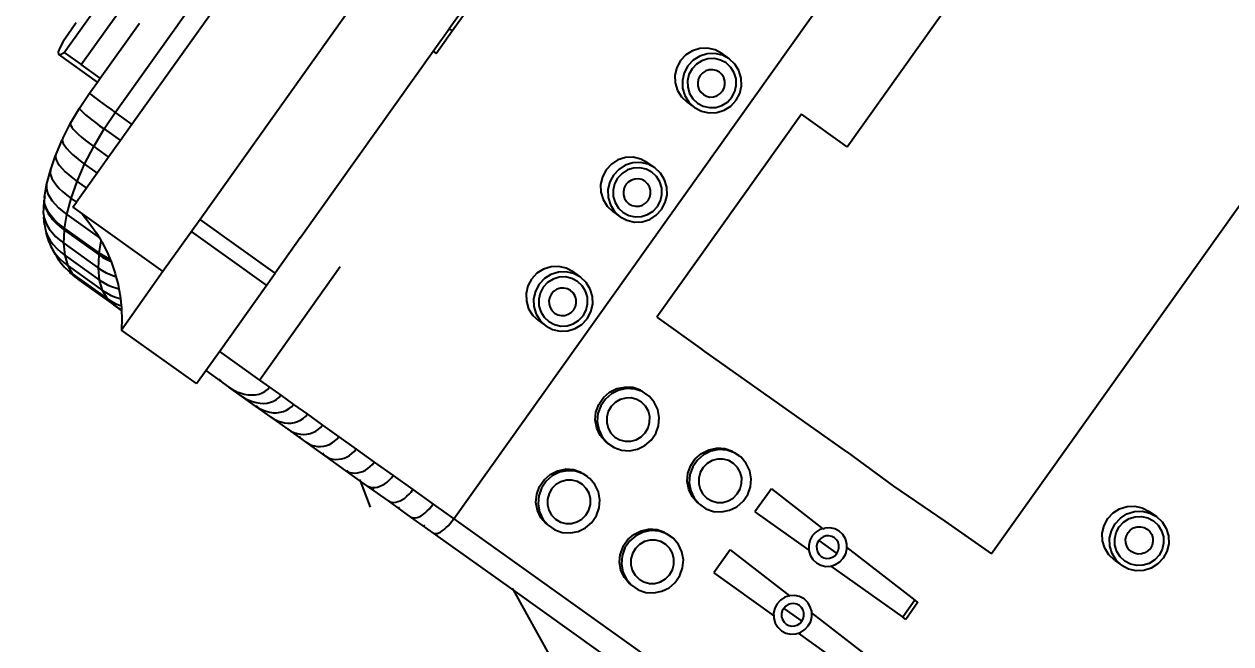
# Model space of a CAD drawing. Header units: metres. Extents: x 141303 to 146299, y 125960 to 127091.
# Drawn here: x 144904.956 to 144905.525, y 126076.219 to 126076.511 of the extents above; entities that cross this region are included whole.
import ezdxf

# ---------------------------------------------------------------- set-up
doc = ezdxf.new("R2010")
doc.units = ezdxf.units.M
doc.header["$MEASUREMENT"] = 0
for name, color, linetype in [('DIMENSION', 50, 'Continuous'), ('Edges', 7, 'Continuous'), ('FURNITURE', 6, 'Continuous')]:
    doc.layers.add(name, color=color, linetype=linetype)
doc.styles.get("Standard").update_dxf_attribs({"font": 'arial.ttf'})
doc.dimstyles.get("Standard").update_dxf_attribs({"dimtxt": 0.18, "dimasz": 0.18, "dimexe": 0.18, "dimexo": 0.0625, "dimgap": 0.09, "dimtad": 0, "dimtih": 1, "dimtoh": 1, "dimdec": 4, "dimzin": 0, "dimdsep": 46, "dimtxsty": 'Standard', "dimcen": 0.09, "dimadec": 0, "dimazin": 0, "dimtfac": 1, "dimtdec": 4, "dimtofl": 0, "dimtmove": 0, "dimatfit": 3, "dimfxl": 1, "dimtolj": 1, "dimtzin": 0, "dimarcsym": 0})

# ---------------------------------------------------------------- blocks, each defined once
blk = doc.blocks.new('ultrasound machine pl')
at = {"layer": 'Edges'}
for p, q in [((139.312, 102.75), (139.265, 102.711)), ((139.265, 102.711), (139.292, 102.664)), ((139.265, 101.411), (139.265, 102.711)), ((139.431, 102.781), (139.312, 102.75)), ((139.62, 102.802), (139.431, 102.781)), ((139.875, 102.814), (139.62, 102.802)), ((140.19, 102.815), (139.875, 102.814)), ((140.24, 102.814), (140.19, 102.815)), ((139.292, 102.664), (139.392, 102.611)), ((139.392, 102.611), (153.341, 102.611)), ((139.392, 102.611), (139.392, 102.047)), ((139.392, 102.047), (153.326, 102.047)), ((139.392, 101.411), (139.392, 102.047)), ((138.412, 101.397), (138.894, 101.411)), ((138.891, 101.404), (138.888, 101.376)), ((138.894, 101.411), (138.891, 101.404)), ((138.896, 101.404), (138.894, 101.411)), ((138.894, 101.411), (139.265, 101.411)), ((139.265, 101.404), (139.265, 101.411)), ((139.265, 101.411), (139.392, 101.411)), ((139.392, 101.404), (139.392, 101.411)), ((139.392, 101.411), (141.221, 101.411)), ((136.577, 101.064), (136.991, 101.184)), ((136.903, 101.099), (136.865, 101.028)), ((136.946, 101.151), (136.903, 101.099)), ((136.991, 101.184), (136.946, 101.151)), ((137.04, 101.196), (136.991, 101.184)), ((137.046, 101.195), (137.04, 101.196)), ((137.046, 101.195), (137.438, 101.279)), ((137.342, 101.129), (137.316, 101.043)), ((137.371, 101.198), (137.342, 101.129)), ((137.403, 101.248), (137.371, 101.198)), ((137.438, 101.279), (137.403, 101.248)), ((137.475, 101.289), (137.438, 101.279)), ((137.475, 101.289), (137.935, 101.356)), ((137.828, 101.117), (137.813, 101.016)), ((137.845, 101.203), (137.828, 101.117)), ((137.865, 101.271), (137.845, 101.203)), ((137.887, 101.319), (137.865, 101.271)), ((137.91, 101.348), (137.887, 101.319)), ((137.935, 101.356), (137.91, 101.348)), ((137.935, 101.356), (138.412, 101.397)), ((138.357, 101.163), (138.35, 101.062)), ((138.366, 101.248), (138.357, 101.163)), ((138.376, 101.314), (138.366, 101.248)), ((138.387, 101.362), (138.376, 101.314)), ((138.399, 101.39), (138.387, 101.362)), ((138.412, 101.397), (138.399, 101.39)), ((138.418, 101.39), (138.412, 101.397)), ((138.879, 101.077), (138.877, 100.961)), ((138.881, 101.178), (138.879, 101.077)), ((138.883, 101.262), (138.881, 101.178)), ((138.885, 101.329), (138.883, 101.262)), ((138.888, 101.376), (138.885, 101.329)), ((135.871, 100.759), (135.822, 100.729)), ((135.871, 100.759), (135.892, 100.771)), ((135.903, 100.769), (135.871, 100.759)), ((135.892, 100.771), (136.203, 100.922)), ((135.892, 100.771), (135.931, 100.782)), ((136.024, 100.75), (135.977, 100.657)), ((136.078, 100.826), (136.024, 100.75)), ((136.138, 100.884), (136.078, 100.826)), ((136.203, 100.922), (136.138, 100.884)), ((136.203, 100.922), (136.577, 101.064)), ((136.383, 100.81), (136.348, 100.704)), ((136.423, 100.9), (136.383, 100.81)), ((136.47, 100.974), (136.423, 100.9)), ((136.521, 101.029), (136.47, 100.974)), ((136.577, 101.064), (136.521, 101.029)), ((136.803, 100.835), (136.781, 100.717)), ((136.832, 100.94), (136.803, 100.835)), ((136.865, 101.028), (136.832, 100.94)), ((137.277, 100.822), (137.265, 100.693)), ((137.294, 100.94), (137.277, 100.822)), ((137.316, 101.043), (137.294, 100.94)), ((137.793, 100.77), (137.788, 100.63)), ((137.801, 100.899), (137.793, 100.77)), ((137.813, 101.016), (137.801, 100.899)), ((138.34, 100.817), (138.337, 100.677)), ((138.344, 100.946), (138.34, 100.817)), ((138.35, 101.062), (138.344, 100.946)), ((138.877, 100.961), (138.876, 100.832)), ((138.876, 100.832), (138.876, 100.693)), ((135.292, 100.337), (135.445, 100.469)), ((135.445, 100.469), (135.378, 100.386)), ((135.518, 100.535), (135.445, 100.469)), ((135.518, 100.535), (135.796, 100.715)), ((135.593, 100.432), (135.566, 100.364)), ((135.611, 100.475), (135.593, 100.432)), ((135.62, 100.43), (135.593, 100.432)), ((135.603, 100.385), (135.62, 100.43)), ((135.666, 100.572), (135.611, 100.475)), ((135.62, 100.43), (135.646, 100.495)), ((135.646, 100.495), (135.698, 100.59)), ((135.696, 100.611), (135.666, 100.572)), ((135.728, 100.652), (135.696, 100.611)), ((135.715, 100.613), (135.696, 100.611)), ((135.698, 100.59), (135.715, 100.613)), ((135.715, 100.613), (135.757, 100.669)), ((135.796, 100.715), (135.728, 100.652)), ((135.757, 100.669), (135.822, 100.729)), ((135.822, 100.729), (135.796, 100.715)), ((135.906, 100.427), (135.882, 100.294)), ((135.937, 100.548), (135.906, 100.427)), ((135.977, 100.657), (135.937, 100.548)), ((136.301, 100.452), (136.289, 100.311)), ((136.321, 100.584), (136.301, 100.452)), ((136.348, 100.704), (136.321, 100.584)), ((136.755, 100.446), (136.751, 100.298)), ((136.765, 100.586), (136.755, 100.446)), ((136.781, 100.717), (136.765, 100.586)), ((137.257, 100.553), (137.255, 100.405)), ((137.255, 100.405), (137.786, 100.483)), ((137.265, 100.693), (137.257, 100.553)), ((137.788, 100.63), (137.786, 100.483)), ((137.786, 100.483), (138.336, 100.53)), ((137.786, 100.483), (137.786, 99.986)), ((138.337, 100.677), (138.336, 100.53)), ((138.336, 100.53), (138.876, 100.545)), ((138.336, 100.53), (138.336, 99.986)), ((138.876, 100.693), (138.876, 100.545)), ((138.876, 100.545), (138.876, 99.986)), ((138.876, 100.545), (173.72, 100.545)), ((134.972, 99.964), (135.143, 100.181)), ((135.143, 100.181), (135.081, 100.078)), ((135.214, 100.268), (135.143, 100.181)), ((135.292, 100.337), (135.214, 100.268)), ((135.271, 100.174), (135.232, 100.049)), ((135.32, 100.287), (135.271, 100.174)), ((135.378, 100.386), (135.32, 100.287)), ((135.502, 100.106), (135.486, 99.963)), ((135.529, 100.24), (135.502, 100.106)), ((135.502, 100.106), (135.543, 100.128)), ((135.543, 100.128), (135.527, 99.986)), ((135.544, 100.292), (135.529, 100.24)), ((135.543, 100.128), (135.568, 100.262)), ((135.566, 100.364), (135.544, 100.292)), ((135.544, 100.292), (135.594, 100.355)), ((135.568, 100.262), (135.594, 100.355)), ((135.594, 100.355), (135.603, 100.385)), ((135.864, 100.004), (136.285, 100.163)), ((135.868, 100.152), (135.864, 100.004)), ((135.882, 100.294), (135.868, 100.152)), ((136.289, 100.311), (136.285, 100.163)), ((136.285, 100.163), (136.751, 100.298)), ((136.285, 100.163), (136.285, 99.986)), ((136.751, 100.298), (137.255, 100.405)), ((136.751, 100.298), (136.751, 99.986)), ((137.255, 100.405), (137.255, 99.986)), ((134.908, 99.858), (134.853, 99.739)), ((134.972, 99.964), (134.908, 99.858)), ((134.988, 99.834), (134.957, 99.697)), ((135.029, 99.962), (134.988, 99.834)), ((135.081, 100.078), (135.029, 99.962)), ((135.181, 99.62), (135.481, 99.814)), ((135.187, 99.769), (135.181, 99.62)), ((135.204, 99.913), (135.187, 99.769)), ((135.232, 100.049), (135.204, 99.913)), ((135.486, 99.963), (135.481, 99.814)), ((135.481, 99.814), (135.522, 99.837)), ((135.481, 99.814), (135.481, 98.661)), ((135.522, 99.837), (135.864, 100.004)), ((135.527, 99.986), (135.522, 99.837)), ((135.522, 99.837), (135.522, 98.684)), ((135.864, 100.004), (135.864, 98.921)), ((136.117, 99.986), (136.117, 99.681)), ((136.117, 99.986), (136.285, 99.986)), ((136.751, 99.986), (136.285, 99.986)), ((137.255, 99.986), (136.751, 99.986)), ((137.786, 99.986), (137.255, 99.986)), ((138.336, 99.986), (137.786, 99.986)), ((138.876, 99.986), (138.336, 99.986)), ((173.72, 99.986), (138.876, 99.986)), ((134.746, 99.507), (134.702, 99.374)), ((134.802, 99.629), (134.746, 99.507)), ((134.778, 99.469), (134.759, 99.323)), ((134.81, 99.608), (134.778, 99.469)), ((134.804, 99.631), (134.802, 99.629)), ((134.804, 99.631), (134.853, 99.739)), ((134.853, 99.739), (134.81, 99.608)), ((134.933, 99.403), (135.181, 99.62)), ((134.939, 99.552), (134.933, 99.403)), ((134.957, 99.697), (134.939, 99.552)), ((135.181, 99.62), (135.181, 98.467)), ((136.117, 99.681), (136.037, 99.381)), ((136.117, 99.681), (136.117, 96.986)), ((134.643, 98.936), (134.752, 99.174)), ((134.669, 99.233), (134.65, 99.086)), ((134.702, 99.374), (134.669, 99.233)), ((134.752, 99.174), (134.933, 99.403)), ((134.759, 99.323), (134.752, 99.174)), ((134.752, 99.174), (134.752, 98.021)), ((134.933, 99.403), (134.933, 98.25)), ((136.037, 99.381), (135.936, 99.088)), ((134.608, 98.704), (134.643, 98.936)), ((134.614, 98.854), (134.608, 98.704)), ((134.634, 99.002), (134.614, 98.854)), ((134.642, 99.036), (134.634, 99.002)), ((134.642, 99.036), (134.65, 99.086)), ((134.65, 99.086), (134.643, 98.936)), ((134.643, 98.936), (134.643, 97.783)), ((135.522, 98.684), (135.825, 98.832)), ((135.813, 98.803), (135.67, 98.528)), ((135.825, 98.832), (135.813, 98.803)), ((135.864, 98.921), (135.825, 98.832)), ((135.936, 99.088), (135.864, 98.921)), ((134.608, 98.704), (134.608, 97.551)), ((134.933, 98.25), (135.181, 98.467)), ((135.181, 98.467), (135.481, 98.661)), ((135.181, 98.467), (135.187, 98.344)), ((135.522, 98.684), (135.481, 98.661)), ((135.481, 98.661), (135.487, 98.537)), ((135.487, 98.537), (135.501, 98.413)), ((135.528, 98.56), (135.522, 98.684)), ((135.541, 98.436), (135.528, 98.56)), ((135.67, 98.528), (135.557, 98.344)), ((134.752, 98.021), (134.933, 98.25)), ((134.933, 98.25), (134.939, 98.127)), ((135.187, 98.344), (135.202, 98.221)), ((135.202, 98.221), (135.226, 98.1)), ((135.508, 98.264), (135.326, 98.012)), ((135.501, 98.413), (135.523, 98.291)), ((135.523, 98.291), (135.508, 98.264)), ((135.557, 98.344), (135.523, 98.291)), ((135.557, 98.344), (135.541, 98.436)), ((134.643, 97.783), (134.752, 98.021)), ((134.752, 98.021), (134.759, 97.898)), ((134.759, 97.898), (134.776, 97.777)), ((134.939, 98.127), (134.955, 98.005)), ((134.955, 98.005), (134.981, 97.885)), ((134.981, 97.885), (135.015, 97.77)), ((135.271, 97.947), (135.127, 97.774)), ((135.226, 98.1), (135.258, 97.983)), ((135.258, 97.983), (135.271, 97.947)), ((135.326, 98.012), (135.271, 97.947)), ((134.608, 97.551), (134.643, 97.783)), ((134.608, 97.29), (134.608, 97.551)), ((134.608, 97.551), (134.614, 97.429)), ((134.643, 97.783), (134.65, 97.661)), ((134.65, 97.661), (134.667, 97.541)), ((134.667, 97.541), (134.694, 97.424)), ((134.857, 97.503), (134.711, 97.374)), ((134.776, 97.777), (134.803, 97.659)), ((134.803, 97.659), (134.839, 97.545)), ((134.839, 97.545), (134.857, 97.503)), ((134.911, 97.552), (134.857, 97.503)), ((135.046, 97.691), (134.911, 97.552)), ((135.015, 97.77), (135.046, 97.691)), ((135.127, 97.774), (135.046, 97.691)), ((134.434, 97.156), (134.175, 96.986)), ((134.608, 97.29), (134.434, 97.156)), ((134.632, 97.309), (134.608, 97.29)), ((134.614, 97.429), (134.632, 97.309)), ((134.68, 97.345), (134.632, 97.309)), ((134.711, 97.374), (134.68, 97.345)), ((134.694, 97.424), (134.711, 97.374)), ((134.175, 94.486), (134.175, 96.986)), ((136.117, 96.986), (134.175, 96.986)), ((137.854, 96.986), (136.117, 96.986)), ((137.448, 96.986), (137.416, 96.961)), ((137.448, 94.486), (137.448, 96.986)), ((176.198, 96.986), (137.854, 96.986)), ((137.854, 94.486), (137.854, 96.986)), ((134.175, 94.486), (134.608, 94.486)), ((134.608, 94.486), (135.243, 94.486)), ((134.608, 94.486), (134.608, 93.714)), ((135.243, 94.486), (137.854, 94.486)), ((135.243, 94.486), (135.243, 93.153)), ((139.02, 94.486), (137.854, 94.486)), ((139.02, 94.486), (145.229, 94.486)), ((145.229, 94.486), (145.229, 94.386)), ((145.229, 94.486), (145.979, 94.486)), ((145.229, 94.386), (145.979, 94.386)), ((145.979, 94.486), (145.979, 94.386)), ((146.729, 94.486), (145.979, 94.486)), ((145.979, 94.386), (146.729, 94.386)), ((134.632, 94.067), (134.614, 93.954)), ((134.608, 93.294), (134.608, 93.714)), ((134.608, 93.714), (134.614, 93.597)), ((134.614, 93.597), (134.632, 93.482)), ((134.608, 92.825), (134.608, 93.294)), ((134.608, 93.294), (134.614, 93.183)), ((134.632, 93.47), (134.614, 93.365)), ((134.632, 93.482), (134.632, 93.47)), ((134.632, 93.47), (134.659, 93.372)), ((134.659, 93.372), (134.697, 93.267)), ((134.697, 93.267), (134.743, 93.17)), ((134.614, 93.183), (134.632, 93.073)), ((134.632, 93.073), (134.659, 92.968)), ((134.659, 92.968), (134.697, 92.868)), ((134.743, 93.17), (134.798, 93.083)), ((134.798, 93.083), (134.86, 93.006)), ((134.86, 93.006), (134.929, 92.941)), ((134.929, 92.941), (135.003, 92.89)), ((135.243, 93.153), (135.243, 92.822)), ((135.243, 93.153), (139.019, 93.153)), ((134.608, 92.308), (134.608, 92.825)), ((134.608, 92.825), (134.614, 92.726)), ((134.632, 92.823), (134.614, 92.726)), ((134.614, 92.726), (134.614, 92.719)), ((134.614, 92.719), (134.632, 92.616)), ((134.632, 92.616), (134.659, 92.516)), ((134.697, 92.868), (134.743, 92.776)), ((134.743, 92.776), (134.798, 92.693)), ((134.798, 92.693), (134.86, 92.619)), ((134.86, 92.619), (134.929, 92.558)), ((135.003, 92.89), (135.081, 92.853)), ((135.081, 92.853), (135.161, 92.83)), ((135.161, 92.83), (135.243, 92.822)), ((135.243, 92.822), (135.243, 92.445)), ((134.608, 91.748), (134.608, 92.308)), ((134.608, 92.308), (134.614, 92.21)), ((134.659, 92.516), (134.697, 92.422)), ((134.697, 92.422), (134.743, 92.335)), ((134.743, 92.335), (134.798, 92.256)), ((134.798, 92.256), (134.86, 92.187)), ((134.929, 92.558), (135.003, 92.509)), ((135.003, 92.509), (135.081, 92.473)), ((135.081, 92.473), (135.161, 92.452)), ((135.161, 92.452), (135.243, 92.445)), ((135.243, 92.445), (135.243, 92.022)), ((134.614, 92.21), (134.632, 92.129)), ((134.632, 92.113), (134.614, 92.04)), ((134.632, 92.129), (134.63, 92.121)), ((134.63, 92.121), (134.632, 92.113)), ((134.632, 92.113), (134.659, 92.02)), ((134.659, 92.02), (134.697, 91.931)), ((134.697, 91.931), (134.743, 91.85)), ((134.86, 92.187), (134.929, 92.129)), ((134.929, 92.129), (135.003, 92.083)), ((135.003, 92.083), (135.081, 92.049)), ((135.081, 92.049), (135.161, 92.029)), ((135.161, 92.029), (135.243, 92.022)), ((135.243, 92.022), (135.243, 91.557)), ((134.608, 91.146), (134.608, 91.748)), ((134.608, 91.748), (134.614, 91.656)), ((134.614, 91.656), (134.632, 91.567)), ((134.743, 91.85), (134.798, 91.776)), ((134.798, 91.776), (134.86, 91.711)), ((134.86, 91.711), (134.929, 91.657)), ((134.929, 91.657), (135.003, 91.614)), ((135.003, 91.614), (135.081, 91.582)), ((134.632, 91.392), (134.614, 91.312)), ((134.632, 91.567), (134.659, 91.48)), ((134.659, 91.48), (134.697, 91.399)), ((134.697, 91.399), (134.743, 91.323)), ((134.743, 91.323), (134.798, 91.255)), ((135.081, 91.582), (135.161, 91.563)), ((135.161, 91.563), (135.243, 91.557)), ((135.243, 91.557), (135.243, 91.052)), ((134.608, 90.507), (134.608, 91.146)), ((134.608, 91.146), (134.614, 91.063)), ((134.614, 91.063), (134.632, 90.981)), ((134.632, 90.981), (134.659, 90.902)), ((134.798, 91.255), (134.86, 91.195)), ((134.86, 91.195), (134.929, 91.145)), ((134.929, 91.145), (135.003, 91.105)), ((135.003, 91.105), (135.081, 91.076)), ((135.081, 91.076), (135.161, 91.058)), ((135.161, 91.058), (135.243, 91.052)), ((135.243, 91.052), (135.243, 90.511)), ((134.632, 90.616), (134.614, 90.545)), ((134.659, 90.902), (134.697, 90.827)), ((134.697, 90.827), (134.743, 90.758)), ((134.743, 90.758), (134.798, 90.696)), ((134.798, 90.696), (134.86, 90.641)), ((134.86, 90.641), (134.929, 90.595)), ((134.608, 89.835), (134.608, 90.507)), ((134.608, 90.507), (134.614, 90.432)), ((134.614, 90.432), (134.632, 90.359)), ((134.632, 90.359), (134.659, 90.288)), ((134.659, 90.288), (134.697, 90.221)), ((134.929, 90.595), (135.003, 90.559)), ((135.003, 90.559), (135.081, 90.532)), ((135.081, 90.532), (135.161, 90.516)), ((135.161, 90.516), (135.243, 90.511)), ((135.243, 90.511), (135.243, 89.936)), ((134.697, 90.221), (134.743, 90.159)), ((134.743, 90.159), (134.798, 90.102)), ((134.798, 90.102), (134.86, 90.053)), ((134.86, 90.053), (134.929, 90.012)), ((134.929, 90.012), (135.003, 89.979)), ((135.003, 89.979), (135.081, 89.955)), ((135.081, 89.955), (135.161, 89.94)), ((134.608, 89.133), (134.608, 89.835)), ((134.608, 89.835), (134.614, 89.769)), ((134.614, 89.769), (134.618, 89.756)), ((134.618, 89.756), (134.614, 89.745)), ((134.632, 89.806), (134.618, 89.756)), ((134.618, 89.756), (134.632, 89.704)), ((134.632, 89.704), (134.659, 89.641)), ((134.659, 89.641), (134.697, 89.582)), ((135.161, 89.94), (135.243, 89.936)), ((135.243, 89.936), (135.243, 89.33)), ((134.608, 89.344), (134.184, 88.706)), ((134.632, 89.381), (134.614, 89.355)), ((134.697, 89.582), (134.743, 89.527)), ((134.743, 89.527), (134.798, 89.478)), ((134.798, 89.478), (134.86, 89.434)), ((134.86, 89.434), (134.929, 89.398)), ((134.929, 89.398), (135.003, 89.369)), ((135.003, 89.369), (135.081, 89.348)), ((135.081, 89.348), (135.161, 89.335)), ((135.161, 89.335), (135.243, 89.33)), ((135.243, 89.33), (135.243, 88.699)), ((134.608, 88.406), (134.608, 89.133)), ((134.608, 89.133), (134.614, 89.076)), ((134.614, 89.076), (134.632, 89.02)), ((134.632, 89.02), (134.659, 88.966)), ((134.632, 88.966), (134.614, 88.915)), ((134.659, 88.966), (134.697, 88.915)), ((134.697, 88.915), (134.743, 88.868)), ((134.743, 88.868), (134.798, 88.825)), ((134.798, 88.825), (134.86, 88.788)), ((134.86, 88.788), (134.929, 88.757)), ((134.929, 88.757), (135.003, 88.732)), ((135.003, 88.732), (135.081, 88.713)), ((135.081, 88.713), (135.161, 88.702)), ((135.161, 88.702), (135.243, 88.699)), ((135.243, 88.699), (135.243, 88.044)), ((141.545, 88.706), (141.35, 88.625)), ((141.755, 88.733), (141.545, 88.706)), ((141.965, 88.706), (141.755, 88.733)), ((142.161, 88.625), (141.965, 88.706)), ((144.928, 88.7), (144.76, 88.573)), ((145.124, 88.78), (144.928, 88.7)), ((145.334, 88.808), (145.124, 88.78)), ((145.543, 88.78), (145.334, 88.808)), ((145.739, 88.7), (145.543, 88.78)), ((145.907, 88.573), (145.739, 88.7)), ((148.339, 88.648), (148.21, 88.482)), ((148.506, 88.775), (148.339, 88.648)), ((148.702, 88.855), (148.506, 88.775)), ((148.912, 88.883), (148.702, 88.855)), ((149.122, 88.855), (148.912, 88.883)), ((149.317, 88.775), (149.122, 88.855)), ((149.485, 88.648), (149.317, 88.775)), ((149.614, 88.482), (149.485, 88.648)), ((134.608, 87.657), (134.608, 88.406)), ((134.608, 88.406), (134.614, 88.358)), ((134.614, 88.358), (134.632, 88.312)), ((141.053, 88.332), (140.972, 88.138)), ((141.182, 88.498), (141.053, 88.332)), ((141.35, 88.625), (141.182, 88.498)), ((141.35, 88.38), (141.182, 88.252)), ((141.545, 88.46), (141.35, 88.38)), ((141.582, 88.325), (141.421, 88.259)), ((141.755, 88.487), (141.545, 88.46)), ((141.755, 88.347), (141.582, 88.325)), ((141.965, 88.46), (141.755, 88.487)), ((141.928, 88.325), (141.755, 88.347)), ((142.09, 88.259), (141.928, 88.325)), ((142.161, 88.38), (141.965, 88.46)), ((142.329, 88.498), (142.161, 88.625)), ((142.329, 88.252), (142.161, 88.38)), ((142.457, 88.332), (142.329, 88.498)), ((142.538, 88.138), (142.457, 88.332)), ((144.631, 88.407), (144.55, 88.213)), ((144.76, 88.573), (144.631, 88.407)), ((144.76, 88.327), (144.631, 88.161)), ((144.928, 88.455), (144.76, 88.327)), ((144.999, 88.333), (144.86, 88.228)), ((145.124, 88.535), (144.928, 88.455)), ((145.16, 88.4), (144.999, 88.333)), ((145.334, 88.562), (145.124, 88.535)), ((145.334, 88.422), (145.16, 88.4)), ((145.543, 88.535), (145.334, 88.562)), ((145.507, 88.4), (145.334, 88.422)), ((145.668, 88.333), (145.507, 88.4)), ((145.739, 88.455), (145.543, 88.535)), ((145.807, 88.228), (145.668, 88.333)), ((145.907, 88.327), (145.739, 88.455)), ((146.036, 88.407), (145.907, 88.573)), ((146.036, 88.161), (145.907, 88.327)), ((146.117, 88.213), (146.036, 88.407)), ((148.21, 88.482), (148.129, 88.288)), ((148.339, 88.402), (148.21, 88.236)), ((148.506, 88.529), (148.339, 88.402)), ((148.577, 88.408), (148.438, 88.303)), ((148.702, 88.61), (148.506, 88.529)), ((148.739, 88.475), (148.577, 88.408)), ((148.912, 88.637), (148.702, 88.61)), ((148.912, 88.497), (148.739, 88.475)), ((149.122, 88.61), (148.912, 88.637)), ((149.085, 88.475), (148.912, 88.497)), ((149.246, 88.408), (149.085, 88.475)), ((149.317, 88.529), (149.122, 88.61)), ((149.385, 88.303), (149.246, 88.408)), ((149.485, 88.402), (149.317, 88.529)), ((149.614, 88.236), (149.485, 88.402)), ((149.695, 88.288), (149.614, 88.482)), ((134.632, 88.102), (134.614, 88.062)), ((134.632, 88.312), (134.659, 88.267)), ((134.659, 88.267), (134.697, 88.224)), ((134.697, 88.224), (134.743, 88.185)), ((134.743, 88.185), (134.798, 88.149)), ((134.798, 88.149), (134.86, 88.118)), ((134.86, 88.118), (134.929, 88.092)), ((134.929, 88.092), (135.003, 88.071)), ((135.003, 88.071), (135.081, 88.056)), ((135.081, 88.056), (135.161, 88.047)), ((135.161, 88.047), (135.243, 88.044)), ((135.243, 88.044), (135.243, 87.37)), ((140.972, 88.138), (140.945, 87.931)), ((141.053, 88.086), (140.972, 87.893)), ((141.182, 88.252), (141.053, 88.086)), ((141.176, 88.016), (141.109, 87.857)), ((141.282, 88.153), (141.176, 88.016)), ((141.421, 88.259), (141.282, 88.153)), ((141.554, 88.013), (141.476, 87.955)), ((141.644, 88.05), (141.554, 88.013)), ((141.741, 88.063), (141.644, 88.05)), ((141.837, 88.05), (141.741, 88.063)), ((141.927, 88.013), (141.837, 88.05)), ((142.005, 87.955), (141.927, 88.013)), ((142.229, 88.153), (142.09, 88.259)), ((142.335, 88.016), (142.229, 88.153)), ((142.457, 88.086), (142.329, 88.252)), ((142.402, 87.857), (142.335, 88.016)), ((142.538, 87.893), (142.457, 88.086)), ((142.566, 87.931), (142.538, 88.138)), ((144.55, 88.213), (144.523, 88.006)), ((144.523, 88.006), (144.523, 87.76)), ((144.631, 88.161), (144.55, 87.968)), ((144.754, 88.091), (144.687, 87.931)), ((144.86, 88.228), (144.754, 88.091)), ((145.055, 88.03), (144.995, 87.953)), ((145.132, 88.088), (145.055, 88.03)), ((145.222, 88.125), (145.132, 88.088)), ((145.319, 88.138), (145.222, 88.125)), ((145.416, 88.125), (145.319, 88.138)), ((145.506, 88.088), (145.416, 88.125)), ((145.583, 88.03), (145.506, 88.088)), ((145.643, 87.953), (145.583, 88.03)), ((145.913, 88.091), (145.807, 88.228)), ((145.98, 87.931), (145.913, 88.091)), ((146.117, 87.968), (146.036, 88.161)), ((146.144, 88.006), (146.117, 88.213)), ((146.144, 88.006), (146.144, 87.76)), ((148.129, 88.288), (148.101, 88.081)), ((148.101, 88.081), (148.101, 87.835)), ((148.129, 88.042), (148.101, 87.835)), ((148.21, 88.236), (148.129, 88.042)), ((148.265, 88.006), (148.242, 87.835)), ((148.332, 88.166), (148.265, 88.006)), ((148.438, 88.303), (148.332, 88.166)), ((148.573, 88.028), (148.536, 87.939)), ((148.633, 88.104), (148.573, 88.028)), ((148.71, 88.163), (148.633, 88.104)), ((148.8, 88.2), (148.71, 88.163)), ((148.897, 88.213), (148.8, 88.2)), ((148.994, 88.2), (148.897, 88.213)), ((149.084, 88.163), (148.994, 88.2)), ((149.161, 88.104), (149.084, 88.163)), ((149.221, 88.028), (149.161, 88.104)), ((149.258, 87.939), (149.221, 88.028)), ((149.491, 88.166), (149.385, 88.303)), ((149.558, 88.006), (149.491, 88.166)), ((149.581, 87.835), (149.558, 88.006)), ((149.695, 88.042), (149.614, 88.236)), ((149.723, 88.081), (149.695, 88.288)), ((149.723, 87.835), (149.695, 88.042)), ((149.723, 88.081), (149.723, 87.835)), ((140.945, 87.931), (140.945, 87.685)), ((140.972, 87.893), (140.945, 87.685)), ((140.945, 87.685), (140.972, 87.478)), ((141.109, 87.857), (141.086, 87.685)), ((141.086, 87.685), (141.109, 87.514)), ((141.38, 87.789), (141.367, 87.693)), ((141.367, 87.693), (141.38, 87.597)), ((141.417, 87.878), (141.38, 87.789)), ((141.476, 87.955), (141.417, 87.878)), ((142.064, 87.878), (142.005, 87.955)), ((142.102, 87.789), (142.064, 87.878)), ((142.114, 87.693), (142.102, 87.789)), ((142.102, 87.597), (142.114, 87.693)), ((142.425, 87.685), (142.402, 87.857)), ((142.402, 87.514), (142.425, 87.685)), ((142.566, 87.685), (142.538, 87.893)), ((142.538, 87.478), (142.566, 87.685)), ((142.566, 87.931), (142.566, 87.685)), ((144.55, 87.968), (144.523, 87.76)), ((144.523, 87.76), (144.55, 87.552)), ((144.687, 87.931), (144.664, 87.76)), ((144.664, 87.76), (144.687, 87.589)), ((144.958, 87.864), (144.945, 87.768)), ((144.945, 87.768), (144.958, 87.672)), ((144.995, 87.953), (144.958, 87.864)), ((144.958, 87.672), (144.995, 87.583)), ((145.68, 87.864), (145.643, 87.953)), ((145.643, 87.583), (145.68, 87.672)), ((145.693, 87.768), (145.68, 87.864)), ((145.68, 87.672), (145.693, 87.768)), ((146.003, 87.76), (145.98, 87.931)), ((145.98, 87.589), (146.003, 87.76)), ((146.144, 87.76), (146.117, 87.968)), ((146.117, 87.552), (146.144, 87.76)), ((148.101, 87.835), (148.129, 87.627)), ((148.242, 87.835), (148.265, 87.664)), ((148.265, 87.664), (148.332, 87.504)), ((148.536, 87.939), (148.523, 87.843)), ((148.523, 87.843), (148.536, 87.747)), ((148.536, 87.747), (148.573, 87.658)), ((149.221, 87.658), (149.258, 87.747)), ((149.271, 87.843), (149.258, 87.939)), ((149.258, 87.747), (149.271, 87.843)), ((149.491, 87.504), (149.558, 87.664)), ((149.558, 87.664), (149.581, 87.835)), ((149.695, 87.627), (149.723, 87.835)), ((134.608, 86.906), (134.608, 87.657)), ((134.608, 87.657), (134.614, 87.62)), ((134.614, 87.62), (134.632, 87.583)), ((134.632, 87.583), (134.659, 87.547)), ((134.659, 87.547), (134.697, 87.513)), ((134.697, 87.513), (134.743, 87.482)), ((134.743, 87.482), (134.798, 87.454)), ((134.798, 87.454), (134.86, 87.429)), ((134.86, 87.429), (134.929, 87.408)), ((134.929, 87.408), (135.003, 87.392)), ((135.003, 87.392), (135.081, 87.38)), ((135.081, 87.38), (135.161, 87.372)), ((135.161, 87.372), (135.243, 87.37)), ((135.243, 87.37), (135.243, 86.681)), ((140.972, 87.478), (141.053, 87.284)), ((141.109, 87.514), (141.176, 87.354)), ((141.176, 87.354), (141.282, 87.217)), ((141.38, 87.597), (141.417, 87.508)), ((141.417, 87.508), (141.476, 87.432)), ((141.476, 87.432), (141.554, 87.373)), ((141.554, 87.373), (141.644, 87.336)), ((141.644, 87.336), (141.741, 87.323)), ((141.741, 87.323), (141.837, 87.336)), ((141.837, 87.336), (141.927, 87.373)), ((141.927, 87.373), (142.005, 87.432)), ((142.005, 87.432), (142.064, 87.508)), ((142.064, 87.508), (142.102, 87.597)), ((142.229, 87.217), (142.335, 87.354)), ((142.335, 87.354), (142.402, 87.514)), ((142.457, 87.284), (142.538, 87.478)), ((144.55, 87.552), (144.631, 87.359)), ((144.631, 87.359), (144.76, 87.193)), ((144.687, 87.589), (144.754, 87.429)), ((144.754, 87.429), (144.86, 87.292)), ((144.995, 87.583), (145.055, 87.507)), ((145.055, 87.507), (145.132, 87.448)), ((145.132, 87.448), (145.222, 87.411)), ((145.222, 87.411), (145.319, 87.398)), ((145.319, 87.398), (145.416, 87.411)), ((145.416, 87.411), (145.506, 87.448)), ((145.506, 87.448), (145.583, 87.507)), ((145.583, 87.507), (145.643, 87.583)), ((145.807, 87.292), (145.913, 87.429)), ((145.907, 87.193), (146.036, 87.359)), ((145.913, 87.429), (145.98, 87.589)), ((146.036, 87.359), (146.117, 87.552)), ((148.129, 87.627), (148.21, 87.434)), ((148.21, 87.434), (148.339, 87.268)), ((148.332, 87.504), (148.438, 87.367)), ((148.438, 87.367), (148.577, 87.261)), ((148.573, 87.658), (148.633, 87.581)), ((148.633, 87.581), (148.71, 87.523)), ((148.71, 87.523), (148.8, 87.486)), ((148.8, 87.486), (148.897, 87.473)), ((148.897, 87.473), (148.994, 87.486)), ((148.994, 87.486), (149.084, 87.523)), ((149.084, 87.523), (149.161, 87.581)), ((149.161, 87.581), (149.221, 87.658)), ((149.246, 87.261), (149.385, 87.367)), ((149.385, 87.367), (149.491, 87.504)), ((149.485, 87.268), (149.614, 87.434)), ((149.614, 87.434), (149.695, 87.627)), ((134.632, 87.255), (134.614, 87.224)), ((141.053, 87.284), (141.182, 87.118)), ((141.182, 87.118), (141.35, 86.991)), ((141.282, 87.217), (141.421, 87.112)), ((141.421, 87.112), (141.582, 87.046)), ((141.582, 87.046), (141.755, 87.023)), ((141.755, 87.023), (141.928, 87.046)), ((141.928, 87.046), (142.09, 87.112)), ((142.09, 87.112), (142.229, 87.217)), ((142.161, 86.991), (142.329, 87.118)), ((142.329, 87.118), (142.457, 87.284)), ((144.76, 87.193), (144.928, 87.065)), ((144.86, 87.292), (144.999, 87.187)), ((144.928, 87.065), (145.124, 86.985)), ((144.999, 87.187), (145.16, 87.12)), ((145.16, 87.12), (145.334, 87.098)), ((145.334, 87.098), (145.507, 87.12)), ((145.507, 87.12), (145.668, 87.187)), ((145.543, 86.985), (145.739, 87.065)), ((145.668, 87.187), (145.807, 87.292)), ((145.739, 87.065), (145.907, 87.193)), ((148.339, 87.268), (148.506, 87.14)), ((148.506, 87.14), (148.702, 87.06)), ((148.577, 87.261), (148.739, 87.195)), ((148.702, 87.06), (148.912, 87.033)), ((148.739, 87.195), (148.912, 87.173)), ((148.912, 87.173), (149.085, 87.195)), ((148.912, 87.033), (149.122, 87.06)), ((149.085, 87.195), (149.246, 87.261)), ((149.122, 87.06), (149.317, 87.14)), ((149.317, 87.14), (149.485, 87.268)), ((134.608, 86.906), (134.614, 86.877)), ((134.608, 84.254), (134.608, 86.906)), ((134.614, 86.877), (134.632, 86.848)), ((134.632, 86.848), (134.659, 86.82)), ((134.659, 86.82), (134.697, 86.793)), ((134.697, 86.793), (134.743, 86.769)), ((134.743, 86.769), (134.798, 86.747)), ((134.798, 86.747), (134.86, 86.727)), ((134.86, 86.727), (134.929, 86.711)), ((134.929, 86.711), (135.003, 86.698)), ((135.003, 86.698), (135.081, 86.688)), ((135.081, 86.688), (135.161, 86.683)), ((135.161, 86.683), (135.243, 86.681)), ((135.243, 86.681), (177.483, 86.681)), ((135.243, 86.681), (135.243, 71.593)), ((141.35, 86.991), (141.545, 86.91)), ((141.545, 86.91), (141.755, 86.883)), ((141.755, 86.883), (141.965, 86.91)), ((141.965, 86.91), (142.161, 86.991)), ((145.124, 86.985), (145.334, 86.958)), ((145.334, 86.958), (145.543, 86.985)), ((142.881, 85.373), (142.881, 83.847)), ((149.637, 85.373), (142.881, 85.373)), ((149.637, 83.847), (149.637, 85.373)), ((136.745, 84.969), (136.899, 85.126)), ((136.899, 85.059), (136.745, 84.902)), ((136.899, 85.126), (137.089, 85.238)), ((137.089, 85.172), (136.899, 85.059)), ((137.089, 85.238), (137.302, 85.299)), ((137.302, 85.232), (137.089, 85.172)), ((137.302, 85.299), (137.524, 85.303)), ((137.524, 85.237), (137.302, 85.232)), ((137.524, 85.303), (137.739, 85.251)), ((137.739, 85.185), (137.524, 85.237)), ((137.739, 85.251), (137.934, 85.147)), ((137.934, 85.08), (137.739, 85.185)), ((137.934, 85.147), (138.094, 84.996)), ((138.094, 84.929), (137.934, 85.08)), ((139.491, 84.952), (139.645, 85.109)), ((139.645, 85.109), (139.834, 85.222)), ((139.834, 85.155), (139.645, 85.043)), ((139.834, 85.222), (140.047, 85.282)), ((140.047, 85.216), (139.834, 85.155)), ((140.047, 85.282), (140.269, 85.287)), ((140.269, 85.22), (140.047, 85.216)), ((140.269, 85.287), (140.485, 85.235)), ((140.485, 85.168), (140.269, 85.22)), ((140.485, 85.235), (140.679, 85.13)), ((140.679, 85.063), (140.485, 85.168)), ((140.679, 85.13), (140.839, 84.979)), ((140.839, 84.913), (140.679, 85.063)), ((136.585, 84.567), (136.638, 84.778)), ((136.638, 84.778), (136.745, 84.969)), ((136.745, 84.902), (136.638, 84.711)), ((136.927, 84.719), (136.862, 84.581)), ((137.026, 84.836), (136.927, 84.719)), ((137.153, 84.924), (137.026, 84.836)), ((137.298, 84.977), (137.153, 84.924)), ((137.453, 84.991), (137.298, 84.977)), ((137.606, 84.966), (137.453, 84.991)), ((137.747, 84.902), (137.606, 84.966)), ((137.867, 84.805), (137.747, 84.902)), ((137.956, 84.681), (137.867, 84.805)), ((138.208, 84.81), (138.094, 84.996)), ((138.208, 84.743), (138.094, 84.929)), ((138.27, 84.601), (138.208, 84.81)), ((138.27, 84.534), (138.208, 84.743)), ((139.331, 84.55), (139.384, 84.762)), ((139.384, 84.762), (139.491, 84.952)), ((139.491, 84.886), (139.384, 84.695)), ((139.645, 85.043), (139.491, 84.886)), ((139.771, 84.82), (139.672, 84.703)), ((139.898, 84.908), (139.771, 84.82)), ((140.044, 84.961), (139.898, 84.908)), ((140.199, 84.975), (140.044, 84.961)), ((140.352, 84.949), (140.199, 84.975)), ((140.493, 84.886), (140.352, 84.949)), ((140.612, 84.788), (140.493, 84.886)), ((140.702, 84.664), (140.612, 84.788)), ((140.954, 84.793), (140.839, 84.979)), ((140.954, 84.727), (140.839, 84.913)), ((141.016, 84.584), (140.954, 84.793)), ((141.016, 84.518), (140.954, 84.727)), ((136.638, 84.711), (136.585, 84.5)), ((136.585, 84.567), (136.585, 84.5)), ((136.585, 84.5), (136.59, 84.283)), ((136.862, 84.581), (136.836, 84.431)), ((136.836, 84.431), (136.85, 84.279)), ((138.01, 84.538), (137.956, 84.681)), ((138.025, 84.386), (138.01, 84.538)), ((138.27, 84.534), (138.27, 84.601)), ((138.275, 84.383), (138.27, 84.534)), ((139.384, 84.695), (139.331, 84.484)), ((139.331, 84.55), (139.331, 84.484)), ((139.331, 84.484), (139.336, 84.266)), ((139.607, 84.564), (139.581, 84.414)), ((139.581, 84.414), (139.596, 84.263)), ((139.672, 84.703), (139.607, 84.564)), ((140.756, 84.521), (140.702, 84.664)), ((140.77, 84.37), (140.756, 84.521)), ((141.016, 84.518), (141.016, 84.584)), ((141.021, 84.367), (141.016, 84.518)), ((134.608, 84.254), (133.706, 82.36)), ((134.608, 78.117), (134.608, 84.254)), ((134.632, 84.305), (134.614, 84.269)), ((136.59, 84.283), (136.652, 84.074)), ((136.652, 84.074), (136.767, 83.887)), ((136.85, 84.279), (136.904, 84.136)), ((136.904, 84.136), (136.994, 84.012)), ((137.834, 83.98), (137.934, 84.098)), ((137.934, 84.098), (137.999, 84.236)), ((137.999, 84.236), (138.025, 84.386)), ((138.115, 83.915), (138.222, 84.105)), ((138.222, 84.105), (138.275, 84.317)), ((138.274, 84.378), (138.275, 84.383)), ((138.275, 84.317), (138.274, 84.378)), ((139.336, 84.266), (139.397, 84.057)), ((139.596, 84.263), (139.65, 84.12)), ((139.65, 84.12), (139.739, 83.995)), ((140.58, 83.964), (140.679, 84.081)), ((140.679, 84.081), (140.744, 84.22)), ((140.744, 84.22), (140.77, 84.37)), ((140.861, 83.898), (140.968, 84.089)), ((140.968, 84.089), (141.021, 84.3)), ((141.019, 84.362), (141.021, 84.367)), ((141.021, 84.3), (141.019, 84.362)), ((136.767, 83.887), (136.927, 83.737)), ((136.927, 83.737), (137.121, 83.632)), ((136.994, 84.012), (137.113, 83.915)), ((137.113, 83.915), (137.254, 83.851)), ((137.254, 83.851), (137.407, 83.825)), ((137.407, 83.825), (137.562, 83.839)), ((137.562, 83.839), (137.708, 83.892)), ((137.708, 83.892), (137.834, 83.98)), ((137.772, 83.645), (137.961, 83.758)), ((137.961, 83.758), (138.115, 83.915)), ((139.397, 84.057), (139.512, 83.871)), ((139.512, 83.871), (139.672, 83.72)), ((139.739, 83.995), (139.859, 83.898)), ((139.859, 83.898), (140, 83.835)), ((140, 83.835), (140.153, 83.809)), ((140.153, 83.809), (140.308, 83.823)), ((140.308, 83.823), (140.453, 83.876)), ((140.453, 83.876), (140.58, 83.964)), ((140.517, 83.629), (140.707, 83.741)), ((140.707, 83.741), (140.861, 83.898)), ((142.905, 79.057), (142.881, 83.847)), ((149.637, 83.847), (167.126, 83.847)), ((137.121, 83.632), (137.337, 83.58)), ((137.337, 83.58), (137.558, 83.584)), ((137.558, 83.584), (137.772, 83.645)), ((139.672, 83.72), (139.867, 83.616)), ((139.867, 83.616), (140.082, 83.564)), ((140.082, 83.564), (140.304, 83.568)), ((140.304, 83.568), (140.517, 83.629)), ((136.892, 82.34), (137.081, 82.453)), ((137.295, 82.514), (137.081, 82.453)), ((137.295, 82.447), (137.081, 82.386)), ((137.295, 82.514), (137.516, 82.518)), ((137.516, 82.451), (137.295, 82.447)), ((137.516, 82.518), (137.732, 82.466)), ((137.732, 82.399), (137.516, 82.451)), ((137.732, 82.466), (137.926, 82.361)), ((136.631, 81.993), (136.738, 82.183)), ((136.738, 82.117), (136.631, 81.926)), ((136.738, 82.183), (136.892, 82.34)), ((136.892, 82.274), (136.738, 82.117)), ((137.081, 82.386), (136.892, 82.274)), ((137.145, 82.139), (137.019, 82.051)), ((137.291, 82.192), (137.145, 82.139)), ((137.446, 82.206), (137.291, 82.192)), ((137.599, 82.18), (137.446, 82.206)), ((137.74, 82.117), (137.599, 82.18)), ((137.926, 82.295), (137.732, 82.399)), ((137.859, 82.019), (137.74, 82.117)), ((137.926, 82.361), (138.086, 82.211)), ((138.086, 82.144), (137.926, 82.295)), ((138.201, 82.024), (138.086, 82.211)), ((138.201, 81.958), (138.086, 82.144)), ((139.59, 81.961), (139.744, 82.118)), ((139.744, 82.118), (139.934, 82.231)), ((139.934, 82.164), (139.744, 82.051)), ((139.934, 82.231), (140.147, 82.291)), ((140.147, 82.225), (139.934, 82.164)), ((140.147, 82.291), (140.369, 82.296)), ((140.369, 82.229), (140.147, 82.225)), ((140.369, 82.296), (140.584, 82.244)), ((140.584, 82.177), (140.369, 82.229)), ((140.584, 82.244), (140.779, 82.139)), ((140.779, 82.072), (140.584, 82.177)), ((140.779, 82.139), (140.939, 81.988)), ((136.578, 81.781), (136.631, 81.993)), ((136.631, 81.926), (136.578, 81.715)), ((136.578, 81.781), (136.578, 81.715)), ((136.854, 81.795), (136.828, 81.645)), ((136.919, 81.934), (136.854, 81.795)), ((137.019, 82.051), (136.919, 81.934)), ((137.949, 81.895), (137.859, 82.019)), ((138.003, 81.752), (137.949, 81.895)), ((138.263, 81.815), (138.201, 82.024)), ((138.263, 81.749), (138.201, 81.958)), ((138.263, 81.749), (138.263, 81.815)), ((139.483, 81.77), (139.59, 81.961)), ((139.59, 81.894), (139.483, 81.704)), ((139.744, 82.051), (139.59, 81.894)), ((139.871, 81.829), (139.772, 81.711)), ((139.998, 81.917), (139.871, 81.829)), ((140.143, 81.97), (139.998, 81.917)), ((140.298, 81.984), (140.143, 81.97)), ((140.451, 81.958), (140.298, 81.984)), ((140.592, 81.894), (140.451, 81.958)), ((140.712, 81.797), (140.592, 81.894)), ((140.801, 81.673), (140.712, 81.797)), ((140.939, 81.922), (140.779, 82.072)), ((141.054, 81.802), (140.939, 81.988)), ((141.054, 81.735), (140.939, 81.922)), ((141.115, 81.593), (141.054, 81.802)), ((136.578, 81.715), (136.583, 81.497)), ((136.583, 81.497), (136.644, 81.288)), ((136.828, 81.645), (136.843, 81.494)), ((136.843, 81.494), (136.897, 81.351)), ((137.926, 81.312), (137.991, 81.451)), ((137.991, 81.451), (138.017, 81.601)), ((138.017, 81.601), (138.003, 81.752)), ((138.215, 81.32), (138.268, 81.531)), ((138.268, 81.598), (138.263, 81.749)), ((138.266, 81.593), (138.268, 81.598)), ((138.268, 81.531), (138.266, 81.593)), ((139.43, 81.559), (139.483, 81.77)), ((139.483, 81.704), (139.43, 81.492)), ((139.43, 81.559), (139.43, 81.492)), ((139.43, 81.492), (139.435, 81.275)), ((139.707, 81.573), (139.681, 81.423)), ((139.772, 81.711), (139.707, 81.573)), ((140.855, 81.53), (140.801, 81.673)), ((140.87, 81.378), (140.855, 81.53)), ((141.115, 81.526), (141.054, 81.735)), ((141.115, 81.526), (141.115, 81.593)), ((141.12, 81.376), (141.115, 81.526)), ((136.644, 81.288), (136.759, 81.102)), ((136.897, 81.351), (136.986, 81.227)), ((136.986, 81.227), (137.106, 81.129)), ((137.106, 81.129), (137.247, 81.066)), ((137.7, 81.107), (137.827, 81.195)), ((137.827, 81.195), (137.926, 81.312)), ((137.954, 80.972), (138.108, 81.129)), ((138.108, 81.129), (138.215, 81.32)), ((139.435, 81.275), (139.497, 81.066)), ((139.681, 81.423), (139.695, 81.271)), ((139.695, 81.271), (139.749, 81.128)), ((139.749, 81.128), (139.839, 81.004)), ((140.779, 81.09), (140.844, 81.228)), ((140.844, 81.228), (140.87, 81.378)), ((141.067, 81.098), (141.12, 81.309)), ((141.119, 81.37), (141.12, 81.376)), ((141.12, 81.309), (141.119, 81.37)), ((136.759, 81.102), (136.919, 80.951)), ((136.919, 80.951), (137.114, 80.847)), ((137.114, 80.847), (137.329, 80.795)), ((137.247, 81.066), (137.4, 81.04)), ((137.329, 80.795), (137.551, 80.799)), ((137.4, 81.04), (137.555, 81.054)), ((137.551, 80.799), (137.764, 80.86)), ((137.555, 81.054), (137.7, 81.107)), ((137.764, 80.86), (137.954, 80.972)), ((139.497, 81.066), (139.612, 80.88)), ((139.612, 80.88), (139.772, 80.729)), ((139.839, 81.004), (139.958, 80.907)), ((139.958, 80.907), (140.099, 80.843)), ((140.099, 80.843), (140.252, 80.818)), ((140.252, 80.818), (140.407, 80.832)), ((140.407, 80.832), (140.553, 80.885)), ((140.553, 80.885), (140.679, 80.973)), ((140.679, 80.973), (140.779, 81.09)), ((140.806, 80.75), (140.96, 80.907)), ((140.96, 80.907), (141.067, 81.098)), ((139.772, 80.729), (139.966, 80.624)), ((139.966, 80.624), (140.182, 80.572)), ((140.182, 80.572), (140.403, 80.577)), ((140.403, 80.577), (140.617, 80.637)), ((140.617, 80.637), (140.806, 80.75)), ((140.136, 80.144), (140.136, 78.352)), ((140.9, 80.144), (140.136, 80.144)), ((140.9, 80.144), (140.832, 78.385)), ((140.904, 80.144), (140.832, 78.385)), ((140.904, 80.144), (140.9, 80.144)), ((138.142, 80.094), (138.142, 78.099)), ((138.906, 80.094), (138.142, 80.094)), ((138.906, 80.094), (138.828, 78.062)), ((138.91, 80.094), (138.828, 78.062)), ((138.91, 80.094), (138.906, 80.094)), ((142.905, 79.057), (142.882, 77.49)), ((138.324, 78.192), (138.197, 78.14)), ((138.461, 78.209), (138.324, 78.192)), ((138.597, 78.192), (138.461, 78.209)), ((138.724, 78.14), (138.597, 78.192)), ((140.049, 78.243), (139.997, 78.118)), ((140.133, 78.35), (140.049, 78.243)), ((140.136, 78.352), (140.133, 78.35)), ((140.242, 78.432), (140.136, 78.352)), ((140.288, 78.198), (140.239, 78.135)), ((140.37, 78.484), (140.242, 78.432)), ((140.352, 78.246), (140.288, 78.198)), ((140.426, 78.276), (140.352, 78.246)), ((140.506, 78.501), (140.37, 78.484)), ((140.506, 78.286), (140.426, 78.276)), ((140.643, 78.484), (140.506, 78.501)), ((140.586, 78.276), (140.506, 78.286)), ((140.506, 78.286), (140.506, 77.682)), ((140.66, 78.246), (140.586, 78.276)), ((140.77, 78.432), (140.643, 78.484)), ((140.724, 78.198), (140.66, 78.246)), ((140.773, 78.135), (140.724, 78.198)), ((140.832, 78.385), (140.77, 78.432)), ((140.832, 78.385), (140.879, 78.35)), ((140.963, 78.243), (140.879, 78.35)), ((141.016, 78.118), (140.963, 78.243)), ((138.004, 77.951), (137.951, 77.826)), ((138.088, 78.058), (138.004, 77.951)), ((138.142, 78.099), (138.088, 78.058)), ((138.197, 78.14), (138.142, 78.099)), ((138.243, 77.906), (138.194, 77.843)), ((138.307, 77.954), (138.243, 77.906)), ((138.381, 77.984), (138.307, 77.954)), ((138.461, 77.994), (138.381, 77.984)), ((138.54, 77.984), (138.461, 77.994)), ((138.461, 77.994), (138.461, 77.39)), ((138.615, 77.954), (138.54, 77.984)), ((138.679, 77.906), (138.615, 77.954)), ((138.728, 77.843), (138.679, 77.906)), ((138.828, 78.062), (138.724, 78.14)), ((138.828, 78.062), (138.834, 78.058)), ((138.917, 77.951), (138.834, 78.058)), ((138.97, 77.826), (138.917, 77.951)), ((139.997, 78.118), (139.979, 77.984)), ((139.979, 77.984), (139.997, 77.85)), ((139.997, 77.85), (140.049, 77.725)), ((140.208, 78.062), (140.198, 77.984)), ((140.198, 77.984), (140.208, 77.906)), ((140.239, 78.135), (140.208, 78.062)), ((140.208, 77.906), (140.239, 77.833)), ((140.804, 78.062), (140.773, 78.135)), ((140.773, 77.833), (140.804, 77.906)), ((140.814, 77.984), (140.804, 78.062)), ((140.804, 77.906), (140.814, 77.984)), ((140.963, 77.725), (141.016, 77.85)), ((141.034, 77.984), (141.016, 78.118)), ((141.016, 77.85), (141.034, 77.984)), ((137.951, 77.826), (137.933, 77.692)), ((137.933, 77.692), (137.951, 77.558)), ((137.951, 77.558), (138.004, 77.433)), ((138.163, 77.77), (138.152, 77.692)), ((138.152, 77.692), (138.163, 77.614)), ((138.194, 77.843), (138.163, 77.77)), ((138.163, 77.614), (138.194, 77.541)), ((138.194, 77.541), (138.243, 77.478)), ((138.679, 77.478), (138.728, 77.541)), ((138.758, 77.77), (138.728, 77.843)), ((138.728, 77.541), (138.758, 77.614)), ((138.769, 77.692), (138.758, 77.77)), ((138.758, 77.614), (138.769, 77.692)), ((138.917, 77.433), (138.97, 77.558)), ((138.988, 77.692), (138.97, 77.826)), ((138.97, 77.558), (138.988, 77.692)), ((140.049, 77.725), (140.133, 77.618)), ((140.133, 77.618), (140.136, 77.616)), ((140.136, 77.616), (140.242, 77.536)), ((140.136, 77.616), (140.136, 75.227)), ((140.239, 77.833), (140.288, 77.77)), ((140.242, 77.536), (140.37, 77.484)), ((140.288, 77.77), (140.352, 77.722)), ((140.352, 77.722), (140.426, 77.692)), ((140.426, 77.692), (140.506, 77.682)), ((140.506, 77.682), (140.586, 77.692)), ((140.586, 77.692), (140.66, 77.722)), ((140.643, 77.484), (140.77, 77.536)), ((140.66, 77.722), (140.724, 77.77)), ((140.799, 77.558), (140.709, 75.227)), ((140.724, 77.77), (140.773, 77.833)), ((140.77, 77.536), (140.799, 77.558)), ((140.799, 77.558), (140.879, 77.618)), ((140.879, 77.618), (140.963, 77.725)), ((138.004, 77.433), (138.088, 77.326)), ((138.088, 77.326), (138.142, 77.285)), ((138.142, 77.285), (138.197, 77.244)), ((138.142, 77.285), (138.142, 75.177)), ((138.197, 77.244), (138.324, 77.192)), ((138.243, 77.478), (138.307, 77.43)), ((138.307, 77.43), (138.381, 77.4)), ((138.381, 77.4), (138.461, 77.39)), ((138.461, 77.39), (138.54, 77.4)), ((138.54, 77.4), (138.615, 77.43)), ((138.597, 77.192), (138.724, 77.244)), ((138.615, 77.43), (138.679, 77.478)), ((138.798, 77.299), (138.716, 75.177)), ((138.724, 77.244), (138.798, 77.299)), ((138.798, 77.299), (138.834, 77.326)), ((138.834, 77.326), (138.917, 77.433)), ((140.37, 77.484), (140.506, 77.467)), ((140.506, 77.467), (140.643, 77.484)), ((142.882, 77.49), (142.921, 75.805)), ((138.324, 77.192), (138.461, 77.175)), ((138.461, 77.175), (138.597, 77.192)), ((142.921, 75.805), (142.929, 74.266)), ((140.709, 75.227), (140.136, 75.227)), ((140.136, 75.127), (140.136, 75.227)), ((140.709, 75.127), (140.136, 75.127)), ((140.709, 75.127), (140.709, 75.227)), ((167.174, 74.266), (142.929, 74.266)), ((144.837, 71.854), (144.966, 72.02)), ((144.966, 72.02), (145.134, 72.147)), ((145.134, 72.147), (145.329, 72.227)), ((145.134, 71.902), (145.329, 71.982)), ((145.329, 72.227), (145.539, 72.255)), ((145.329, 71.982), (145.539, 72.009)), ((145.539, 72.255), (145.749, 72.227)), ((145.539, 72.009), (145.749, 71.982)), ((145.749, 72.227), (145.945, 72.147)), ((145.749, 71.982), (145.945, 71.902)), ((145.945, 72.147), (146.112, 72.02)), ((146.112, 72.02), (146.241, 71.854)), ((144.728, 71.453), (144.756, 71.66)), ((144.756, 71.66), (144.837, 71.854)), ((144.837, 71.608), (144.966, 71.774)), ((144.959, 71.538), (145.066, 71.675)), ((144.966, 71.774), (145.134, 71.902)), ((145.066, 71.675), (145.204, 71.781)), ((145.204, 71.781), (145.366, 71.847)), ((145.366, 71.847), (145.539, 71.869)), ((145.539, 71.869), (145.712, 71.847)), ((145.712, 71.847), (145.874, 71.781)), ((145.874, 71.781), (146.012, 71.675)), ((145.945, 71.902), (146.112, 71.774)), ((146.012, 71.675), (146.119, 71.538)), ((146.112, 71.774), (146.241, 71.608)), ((146.241, 71.854), (146.322, 71.66)), ((146.322, 71.66), (146.35, 71.453)), ((144.728, 71.453), (144.728, 71.207)), ((144.728, 71.207), (144.756, 71.415)), ((144.756, 71.415), (144.837, 71.608)), ((144.87, 71.207), (144.893, 71.378)), ((144.893, 71.378), (144.959, 71.538)), ((145.18, 71.215), (145.193, 71.311)), ((145.193, 71.311), (145.23, 71.4)), ((145.23, 71.4), (145.29, 71.477)), ((145.29, 71.477), (145.367, 71.535)), ((145.367, 71.535), (145.457, 71.572)), ((145.457, 71.572), (145.554, 71.585)), ((145.554, 71.585), (145.651, 71.572)), ((145.651, 71.572), (145.741, 71.535)), ((145.741, 71.535), (145.818, 71.477)), ((145.818, 71.477), (145.878, 71.4)), ((145.878, 71.4), (145.915, 71.311)), ((145.915, 71.311), (145.928, 71.215)), ((146.119, 71.538), (146.186, 71.378)), ((146.186, 71.378), (146.209, 71.207)), ((146.241, 71.608), (146.322, 71.415)), ((146.322, 71.415), (146.35, 71.207)), ((146.35, 71.453), (146.35, 71.207)), ((144.756, 71), (144.728, 71.207)), ((144.837, 70.806), (144.756, 71)), ((144.893, 71.036), (144.87, 71.207)), ((144.959, 70.876), (144.893, 71.036)), ((145.193, 71.119), (145.18, 71.215)), ((145.23, 71.03), (145.193, 71.119)), ((145.29, 70.954), (145.23, 71.03)), ((145.878, 71.03), (145.818, 70.954)), ((145.915, 71.119), (145.878, 71.03)), ((145.928, 71.215), (145.915, 71.119)), ((146.186, 71.036), (146.119, 70.876)), ((146.209, 71.207), (146.186, 71.036)), ((146.322, 71), (146.241, 70.806)), ((146.35, 71.207), (146.322, 71)), ((144.966, 70.64), (144.837, 70.806)), ((145.066, 70.739), (144.959, 70.876)), ((145.204, 70.634), (145.066, 70.739)), ((145.367, 70.895), (145.29, 70.954)), ((145.457, 70.858), (145.367, 70.895)), ((145.554, 70.845), (145.457, 70.858)), ((145.651, 70.858), (145.554, 70.845)), ((145.741, 70.895), (145.651, 70.858)), ((145.818, 70.954), (145.741, 70.895)), ((146.012, 70.739), (145.874, 70.634)), ((146.119, 70.876), (146.012, 70.739)), ((146.241, 70.806), (146.112, 70.64)), ((145.134, 70.513), (144.966, 70.64)), ((145.329, 70.432), (145.134, 70.513)), ((145.366, 70.567), (145.204, 70.634)), ((145.539, 70.405), (145.329, 70.432)), ((145.539, 70.545), (145.366, 70.567)), ((145.712, 70.567), (145.539, 70.545)), ((145.749, 70.432), (145.539, 70.405)), ((145.874, 70.634), (145.712, 70.567)), ((145.945, 70.513), (145.749, 70.432)), ((146.112, 70.64), (145.945, 70.513))]:
    blk.add_line(p, q, dxfattribs=at)
blk = doc.blocks.new('*D95')
at = {"layer": 'Defpoints', "color": 0, "transparency": 16777216}
for p in [(144918.8479, 126093.72431), (144920.81616, 126092.30564), (144901.88941, 126070.19623)]:
    blk.add_point(p, dxfattribs=at)
at = {"layer": 'DIMENSION', "color": 0, "lineweight": -2, "transparency": 16777216}
for p, q in [((144918.8986, 126093.68777), (144920.96218, 126092.20039)), ((144920.71091, 126092.15962), (144912.46803, 126080.7235)), ((144903.96292, 126068.92358), (144912.2058, 126080.35969)), ((144901.94012, 126070.15968), (144904.0037, 126068.6723))]:
    blk.add_line(p, q, dxfattribs=at)
at = {"layer": 'DIMENSION', "color": 0, "transparency": 16777216}
for points in [[(144920.68657, 126092.17716), (144920.73524, 126092.14208), (144920.81616, 126092.30564)], [(144903.93859, 126068.94112), (144903.98726, 126068.90603), (144903.85767, 126068.77755)]]:
    blk.add_solid(points, dxfattribs=at)
at = {"layer": 'DIMENSION', "color": 0, "transparency": 16777216, "insert": (144912.33692, 126080.5416), "char_height": 0.18, "attachment_point": 5}
blk.add_mtext('\\A1;29.0028', dxfattribs=at)

msp = doc.modelspace()

# ---------------------------------------------------------------- block references
at = {"layer": 'FURNITURE', "xscale": 0.01741392623643738, "yscale": 0.01741392623643738, "zscale": 0.01741392623643738, "rotation": 54.51050912069492}
msp.add_blockref('ultrasound machine pl', (144905.0201, 126073.48402), dxfattribs=at)

# ---------------------------------------------------------------- dimensions: what is measured, and where the dimension line sits
at = {"layer": 'DIMENSION'}
dim = msp.add_aligned_dim(p1=(144901.88941, 126070.19623), p2=(144918.8479, 126093.72431), distance=-2.42625, dimstyle='Standard', dxfattribs=at)
dim.commit()
dim.dimension.update_dxf_attribs({"geometry": '*D95', "text_midpoint": (144912.33692, 126080.5416)})

doc.saveas('drawing.dxf')
